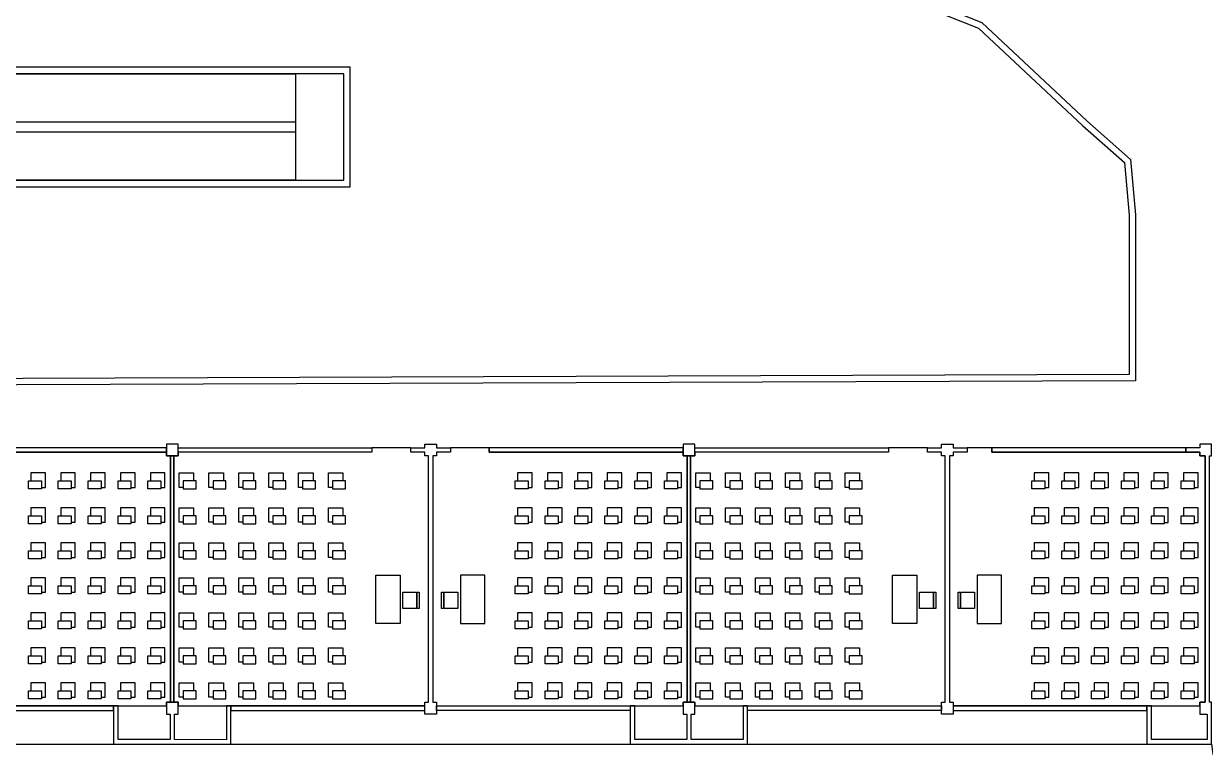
# Model space of a CAD drawing. Extents: x 1109 to 35175, y 5150 to 25743.
# Drawn here: x 25040 to 28700, y 15679 to 17922 of the extents above; entities that cross this region are included whole.
import ezdxf

# ---------------------------------------------------------------- set-up
doc = ezdxf.new("R2010")
doc.units = 0
doc.header["$MEASUREMENT"] = 0
for name, color, linetype in [('Chair', 142, 'CONTINUOUS'), ('Classrooms', 1, 'CONTINUOUS'), ('Furniture', 2, 'CONTINUOUS'), ('Stairs', 2, 'CONTINUOUS'), ('Storage', 40, 'CONTINUOUS'), ('Walls', 6, 'CONTINUOUS')]:
    doc.layers.add(name, color=color, linetype=linetype)

msp = doc.modelspace()

# ---------------------------------------------------------------- linework, layer by layer
at = {"layer": 'Chair'}
for points in [[(25095.2, 16485.3), (25107.7, 16485.3), (25107.7, 16530.3), (25062.7, 16530.3), (25062.7, 16505.3)], [(25187.7, 16485.3), (25200.2, 16485.3), (25200.2, 16530.3), (25155.2, 16530.3), (25155.2, 16505.3)], [(25280.2, 16485.3), (25292.7, 16485.3), (25292.7, 16530.3), (25247.7, 16530.3), (25247.7, 16505.3)], [(25372.7, 16485.3), (25385.2, 16485.3), (25385.2, 16530.3), (25340.2, 16530.3), (25340.2, 16505.3)], [(25465.2, 16485.3), (25477.7, 16485.3), (25477.7, 16530.3), (25432.7, 16530.3), (25432.7, 16505.3)], [(25534.3, 16485.3), (25521.8, 16485.3), (25521.8, 16530.3), (25566.8, 16530.3), (25566.8, 16505.3)], [(25626.8, 16485.3), (25614.3, 16485.3), (25614.3, 16530.3), (25659.3, 16530.3), (25659.3, 16505.3)], [(25719.3, 16485.3), (25706.8, 16485.3), (25706.8, 16530.3), (25751.8, 16530.3), (25751.8, 16505.3)], [(25811.8, 16485.3), (25799.3, 16485.3), (25799.3, 16530.3), (25844.3, 16530.3), (25844.3, 16505.3)], [(25904.3, 16485.3), (25891.8, 16485.3), (25891.8, 16530.3), (25936.8, 16530.3), (25936.8, 16505.3)], [(25996.8, 16485.3), (25984.3, 16485.3), (25984.3, 16530.3), (26029.3, 16530.3), (26029.3, 16505.3)], [(26602.7, 16485.3), (26615.2, 16485.3), (26615.2, 16530.3), (26570.2, 16530.3), (26570.2, 16505.3)], [(26695.2, 16485.3), (26707.7, 16485.3), (26707.7, 16530.3), (26662.7, 16530.3), (26662.7, 16505.3)], [(26787.7, 16485.3), (26800.2, 16485.3), (26800.2, 16530.3), (26755.2, 16530.3), (26755.2, 16505.3)], [(26880.2, 16485.3), (26892.7, 16485.3), (26892.7, 16530.3), (26847.7, 16530.3), (26847.7, 16505.3)], [(26972.7, 16485.3), (26985.2, 16485.3), (26985.2, 16530.3), (26940.2, 16530.3), (26940.2, 16505.3)], [(27065.2, 16485.3), (27077.7, 16485.3), (27077.7, 16530.3), (27032.7, 16530.3), (27032.7, 16505.3)], [(27134.3, 16485.3), (27121.8, 16485.3), (27121.8, 16530.3), (27166.8, 16530.3), (27166.8, 16505.3)], [(27226.8, 16485.3), (27214.3, 16485.3), (27214.3, 16530.3), (27259.3, 16530.3), (27259.3, 16505.3)], [(27319.3, 16485.3), (27306.8, 16485.3), (27306.8, 16530.3), (27351.8, 16530.3), (27351.8, 16505.3)], [(27411.8, 16485.3), (27399.3, 16485.3), (27399.3, 16530.3), (27444.3, 16530.3), (27444.3, 16505.3)], [(27504.3, 16485.3), (27491.8, 16485.3), (27491.8, 16530.3), (27536.8, 16530.3), (27536.8, 16505.3)], [(27596.8, 16485.3), (27584.3, 16485.3), (27584.3, 16530.3), (27629.3, 16530.3), (27629.3, 16505.3)], [(28202.7, 16485.2), (28215.2, 16485.2), (28215.2, 16530.2), (28170.2, 16530.2), (28170.2, 16505.2)], [(28295.2, 16485.2), (28307.7, 16485.2), (28307.7, 16530.2), (28262.7, 16530.2), (28262.7, 16505.2)], [(28387.7, 16485.2), (28400.2, 16485.2), (28400.2, 16530.2), (28355.2, 16530.2), (28355.2, 16505.2)], [(28480.2, 16485.2), (28492.7, 16485.2), (28492.7, 16530.2), (28447.7, 16530.2), (28447.7, 16505.2)], [(28572.7, 16485.2), (28585.2, 16485.2), (28585.2, 16530.2), (28540.2, 16530.2), (28540.2, 16505.2)], [(28665.2, 16485.2), (28677.7, 16485.2), (28677.7, 16530.2), (28632.7, 16530.2), (28632.7, 16505.2)], [(25095.2, 16376.9), (25107.7, 16376.9), (25107.7, 16421.9), (25062.7, 16421.9), (25062.7, 16396.9)], [(25187.7, 16376.9), (25200.2, 16376.9), (25200.2, 16421.9), (25155.2, 16421.9), (25155.2, 16396.9)], [(25280.2, 16376.9), (25292.7, 16376.9), (25292.7, 16421.9), (25247.7, 16421.9), (25247.7, 16396.9)], [(25372.7, 16376.9), (25385.2, 16376.9), (25385.2, 16421.9), (25340.2, 16421.9), (25340.2, 16396.9)], [(25465.2, 16376.9), (25477.7, 16376.9), (25477.7, 16421.9), (25432.7, 16421.9), (25432.7, 16396.9)], [(25534.3, 16376.9), (25521.8, 16376.9), (25521.8, 16421.9), (25566.8, 16421.9), (25566.8, 16396.9)], [(25626.8, 16376.9), (25614.3, 16376.9), (25614.3, 16421.9), (25659.3, 16421.9), (25659.3, 16396.9)], [(25719.3, 16376.9), (25706.8, 16376.9), (25706.8, 16421.9), (25751.8, 16421.9), (25751.8, 16396.9)], [(25811.8, 16376.9), (25799.3, 16376.9), (25799.3, 16421.9), (25844.3, 16421.9), (25844.3, 16396.9)], [(25904.3, 16376.9), (25891.8, 16376.9), (25891.8, 16421.9), (25936.8, 16421.9), (25936.8, 16396.9)], [(25996.8, 16376.9), (25984.3, 16376.9), (25984.3, 16421.9), (26029.3, 16421.9), (26029.3, 16396.9)], [(26602.7, 16376.9), (26615.2, 16376.9), (26615.2, 16421.9), (26570.2, 16421.9), (26570.2, 16396.9)], [(26695.2, 16376.9), (26707.7, 16376.9), (26707.7, 16421.9), (26662.7, 16421.9), (26662.7, 16396.9)], [(26787.7, 16376.9), (26800.2, 16376.9), (26800.2, 16421.9), (26755.2, 16421.9), (26755.2, 16396.9)], [(26880.2, 16376.9), (26892.7, 16376.9), (26892.7, 16421.9), (26847.7, 16421.9), (26847.7, 16396.9)], [(26972.7, 16376.9), (26985.2, 16376.9), (26985.2, 16421.9), (26940.2, 16421.9), (26940.2, 16396.9)], [(27065.2, 16376.9), (27077.7, 16376.9), (27077.7, 16421.9), (27032.7, 16421.9), (27032.7, 16396.9)], [(27134.3, 16376.9), (27121.8, 16376.9), (27121.8, 16421.9), (27166.8, 16421.9), (27166.8, 16396.9)], [(27226.8, 16376.9), (27214.3, 16376.9), (27214.3, 16421.9), (27259.3, 16421.9), (27259.3, 16396.9)], [(27319.3, 16376.9), (27306.8, 16376.9), (27306.8, 16421.9), (27351.8, 16421.9), (27351.8, 16396.9)], [(27411.8, 16376.9), (27399.3, 16376.9), (27399.3, 16421.9), (27444.3, 16421.9), (27444.3, 16396.9)], [(27504.3, 16376.9), (27491.8, 16376.9), (27491.8, 16421.9), (27536.8, 16421.9), (27536.8, 16396.9)], [(27596.8, 16376.9), (27584.3, 16376.9), (27584.3, 16421.9), (27629.3, 16421.9), (27629.3, 16396.9)], [(28202.7, 16376.8), (28215.2, 16376.8), (28215.2, 16421.8), (28170.2, 16421.8), (28170.2, 16396.8)], [(28295.2, 16376.8), (28307.7, 16376.8), (28307.7, 16421.8), (28262.7, 16421.8), (28262.7, 16396.8)], [(28387.7, 16376.8), (28400.2, 16376.8), (28400.2, 16421.8), (28355.2, 16421.8), (28355.2, 16396.8)], [(28480.2, 16376.8), (28492.7, 16376.8), (28492.7, 16421.8), (28447.7, 16421.8), (28447.7, 16396.8)], [(28572.7, 16376.8), (28585.2, 16376.8), (28585.2, 16421.8), (28540.2, 16421.8), (28540.2, 16396.8)], [(28665.2, 16376.8), (28677.7, 16376.8), (28677.7, 16421.8), (28632.7, 16421.8), (28632.7, 16396.8)], [(25095.2, 16268.4), (25107.7, 16268.4), (25107.7, 16313.4), (25062.7, 16313.4), (25062.7, 16288.4)], [(25187.7, 16268.4), (25200.2, 16268.4), (25200.2, 16313.4), (25155.2, 16313.4), (25155.2, 16288.4)], [(25280.2, 16268.4), (25292.7, 16268.4), (25292.7, 16313.4), (25247.7, 16313.4), (25247.7, 16288.4)], [(25372.7, 16268.4), (25385.2, 16268.4), (25385.2, 16313.4), (25340.2, 16313.4), (25340.2, 16288.4)], [(25465.2, 16268.4), (25477.7, 16268.4), (25477.7, 16313.4), (25432.7, 16313.4), (25432.7, 16288.4)], [(25534.3, 16268.4), (25521.8, 16268.4), (25521.8, 16313.4), (25566.8, 16313.4), (25566.8, 16288.4)], [(25626.8, 16268.4), (25614.3, 16268.4), (25614.3, 16313.4), (25659.3, 16313.4), (25659.3, 16288.4)], [(25719.3, 16268.4), (25706.8, 16268.4), (25706.8, 16313.4), (25751.8, 16313.4), (25751.8, 16288.4)], [(25811.8, 16268.4), (25799.3, 16268.4), (25799.3, 16313.4), (25844.3, 16313.4), (25844.3, 16288.4)], [(25904.3, 16268.4), (25891.8, 16268.4), (25891.8, 16313.4), (25936.8, 16313.4), (25936.8, 16288.4)], [(25996.8, 16268.4), (25984.3, 16268.4), (25984.3, 16313.4), (26029.3, 16313.4), (26029.3, 16288.4)], [(26602.7, 16268.4), (26615.2, 16268.4), (26615.2, 16313.4), (26570.2, 16313.4), (26570.2, 16288.4)], [(26695.2, 16268.4), (26707.7, 16268.4), (26707.7, 16313.4), (26662.7, 16313.4), (26662.7, 16288.4)], [(26787.7, 16268.4), (26800.2, 16268.4), (26800.2, 16313.4), (26755.2, 16313.4), (26755.2, 16288.4)], [(26880.2, 16268.4), (26892.7, 16268.4), (26892.7, 16313.4), (26847.7, 16313.4), (26847.7, 16288.4)], [(26972.7, 16268.4), (26985.2, 16268.4), (26985.2, 16313.4), (26940.2, 16313.4), (26940.2, 16288.4)], [(27065.2, 16268.4), (27077.7, 16268.4), (27077.7, 16313.4), (27032.7, 16313.4), (27032.7, 16288.4)], [(27134.3, 16268.4), (27121.8, 16268.4), (27121.8, 16313.4), (27166.8, 16313.4), (27166.8, 16288.4)], [(27226.8, 16268.4), (27214.3, 16268.4), (27214.3, 16313.4), (27259.3, 16313.4), (27259.3, 16288.4)], [(27319.3, 16268.4), (27306.8, 16268.4), (27306.8, 16313.4), (27351.8, 16313.4), (27351.8, 16288.4)], [(27411.8, 16268.4), (27399.3, 16268.4), (27399.3, 16313.4), (27444.3, 16313.4), (27444.3, 16288.4)], [(27504.3, 16268.4), (27491.8, 16268.4), (27491.8, 16313.4), (27536.8, 16313.4), (27536.8, 16288.4)], [(27596.8, 16268.4), (27584.3, 16268.4), (27584.3, 16313.4), (27629.3, 16313.4), (27629.3, 16288.4)], [(28202.7, 16268.4), (28215.2, 16268.4), (28215.2, 16313.4), (28170.2, 16313.4), (28170.2, 16288.4)], [(28295.2, 16268.4), (28307.7, 16268.4), (28307.7, 16313.4), (28262.7, 16313.4), (28262.7, 16288.4)], [(28387.7, 16268.4), (28400.2, 16268.4), (28400.2, 16313.4), (28355.2, 16313.4), (28355.2, 16288.4)], [(28480.2, 16268.4), (28492.7, 16268.4), (28492.7, 16313.4), (28447.7, 16313.4), (28447.7, 16288.4)], [(28572.7, 16268.4), (28585.2, 16268.4), (28585.2, 16313.4), (28540.2, 16313.4), (28540.2, 16288.4)], [(28665.2, 16268.4), (28677.7, 16268.4), (28677.7, 16313.4), (28632.7, 16313.4), (28632.7, 16288.4)], [(25095.2, 16160), (25107.7, 16160), (25107.7, 16205), (25062.7, 16205), (25062.7, 16180)], [(25187.7, 16160), (25200.2, 16160), (25200.2, 16205), (25155.2, 16205), (25155.2, 16180)], [(25280.2, 16160), (25292.7, 16160), (25292.7, 16205), (25247.7, 16205), (25247.7, 16180)], [(25372.7, 16160), (25385.2, 16160), (25385.2, 16205), (25340.2, 16205), (25340.2, 16180)], [(25465.2, 16160), (25477.7, 16160), (25477.7, 16205), (25432.7, 16205), (25432.7, 16180)], [(25534.3, 16160), (25521.8, 16160), (25521.8, 16205), (25566.8, 16205), (25566.8, 16180)], [(25626.8, 16160), (25614.3, 16160), (25614.3, 16205), (25659.3, 16205), (25659.3, 16180)], [(25719.3, 16160), (25706.8, 16160), (25706.8, 16205), (25751.8, 16205), (25751.8, 16180)], [(25811.8, 16160), (25799.3, 16160), (25799.3, 16205), (25844.3, 16205), (25844.3, 16180)], [(25904.3, 16160), (25891.8, 16160), (25891.8, 16205), (25936.8, 16205), (25936.8, 16180)], [(25996.8, 16160), (25984.3, 16160), (25984.3, 16205), (26029.3, 16205), (26029.3, 16180)], [(26602.7, 16160), (26615.2, 16160), (26615.2, 16205), (26570.2, 16205), (26570.2, 16180)], [(26695.2, 16160), (26707.7, 16160), (26707.7, 16205), (26662.7, 16205), (26662.7, 16180)], [(26787.7, 16160), (26800.2, 16160), (26800.2, 16205), (26755.2, 16205), (26755.2, 16180)], [(26880.2, 16160), (26892.7, 16160), (26892.7, 16205), (26847.7, 16205), (26847.7, 16180)], [(26972.7, 16160), (26985.2, 16160), (26985.2, 16205), (26940.2, 16205), (26940.2, 16180)], [(27065.2, 16160), (27077.7, 16160), (27077.7, 16205), (27032.7, 16205), (27032.7, 16180)], [(27134.3, 16160), (27121.8, 16160), (27121.8, 16205), (27166.8, 16205), (27166.8, 16180)], [(27226.8, 16160), (27214.3, 16160), (27214.3, 16205), (27259.3, 16205), (27259.3, 16180)], [(27319.3, 16160), (27306.8, 16160), (27306.8, 16205), (27351.8, 16205), (27351.8, 16180)], [(27411.8, 16160), (27399.3, 16160), (27399.3, 16205), (27444.3, 16205), (27444.3, 16180)], [(27504.3, 16160), (27491.8, 16160), (27491.8, 16205), (27536.8, 16205), (27536.8, 16180)], [(27596.8, 16160), (27584.3, 16160), (27584.3, 16205), (27629.3, 16205), (27629.3, 16180)], [(28202.7, 16159.9), (28215.2, 16159.9), (28215.2, 16204.9), (28170.2, 16204.9), (28170.2, 16179.9)], [(28295.2, 16159.9), (28307.7, 16159.9), (28307.7, 16204.9), (28262.7, 16204.9), (28262.7, 16179.9)], [(28387.7, 16159.9), (28400.2, 16159.9), (28400.2, 16204.9), (28355.2, 16204.9), (28355.2, 16179.9)], [(28480.2, 16159.9), (28492.7, 16159.9), (28492.7, 16204.9), (28447.7, 16204.9), (28447.7, 16179.9)], [(28572.7, 16159.9), (28585.2, 16159.9), (28585.2, 16204.9), (28540.2, 16204.9), (28540.2, 16179.9)], [(28665.2, 16159.9), (28677.7, 16159.9), (28677.7, 16204.9), (28632.7, 16204.9), (28632.7, 16179.9)], [(25095.2, 16051.6), (25107.7, 16051.6), (25107.7, 16096.6), (25062.7, 16096.6), (25062.7, 16071.6)], [(25187.7, 16051.6), (25200.2, 16051.6), (25200.2, 16096.6), (25155.2, 16096.6), (25155.2, 16071.6)], [(25280.2, 16051.6), (25292.7, 16051.6), (25292.7, 16096.6), (25247.7, 16096.6), (25247.7, 16071.6)], [(25372.7, 16051.6), (25385.2, 16051.6), (25385.2, 16096.6), (25340.2, 16096.6), (25340.2, 16071.6)], [(25465.2, 16051.6), (25477.7, 16051.6), (25477.7, 16096.6), (25432.7, 16096.6), (25432.7, 16071.6)], [(25534.3, 16051.6), (25521.8, 16051.6), (25521.8, 16096.6), (25566.8, 16096.6), (25566.8, 16071.6)], [(25626.8, 16051.6), (25614.3, 16051.6), (25614.3, 16096.6), (25659.3, 16096.6), (25659.3, 16071.6)], [(25719.3, 16051.6), (25706.8, 16051.6), (25706.8, 16096.6), (25751.8, 16096.6), (25751.8, 16071.6)], [(25811.8, 16051.6), (25799.3, 16051.6), (25799.3, 16096.6), (25844.3, 16096.6), (25844.3, 16071.6)], [(25904.3, 16051.6), (25891.8, 16051.6), (25891.8, 16096.6), (25936.8, 16096.6), (25936.8, 16071.6)], [(25996.8, 16051.6), (25984.3, 16051.6), (25984.3, 16096.6), (26029.3, 16096.6), (26029.3, 16071.6)], [(26602.7, 16051.6), (26615.2, 16051.6), (26615.2, 16096.6), (26570.2, 16096.6), (26570.2, 16071.6)], [(26695.2, 16051.6), (26707.7, 16051.6), (26707.7, 16096.6), (26662.7, 16096.6), (26662.7, 16071.6)], [(26787.7, 16051.6), (26800.2, 16051.6), (26800.2, 16096.6), (26755.2, 16096.6), (26755.2, 16071.6)], [(26880.2, 16051.6), (26892.7, 16051.6), (26892.7, 16096.6), (26847.7, 16096.6), (26847.7, 16071.6)], [(26972.7, 16051.6), (26985.2, 16051.6), (26985.2, 16096.6), (26940.2, 16096.6), (26940.2, 16071.6)], [(27065.2, 16051.6), (27077.7, 16051.6), (27077.7, 16096.6), (27032.7, 16096.6), (27032.7, 16071.6)], [(27134.3, 16051.6), (27121.8, 16051.6), (27121.8, 16096.6), (27166.8, 16096.6), (27166.8, 16071.6)], [(27226.8, 16051.6), (27214.3, 16051.6), (27214.3, 16096.6), (27259.3, 16096.6), (27259.3, 16071.6)], [(27319.3, 16051.6), (27306.8, 16051.6), (27306.8, 16096.6), (27351.8, 16096.6), (27351.8, 16071.6)], [(27411.8, 16051.6), (27399.3, 16051.6), (27399.3, 16096.6), (27444.3, 16096.6), (27444.3, 16071.6)], [(27504.3, 16051.6), (27491.8, 16051.6), (27491.8, 16096.6), (27536.8, 16096.6), (27536.8, 16071.6)], [(27596.8, 16051.6), (27584.3, 16051.6), (27584.3, 16096.6), (27629.3, 16096.6), (27629.3, 16071.6)], [(28202.7, 16051.5), (28215.2, 16051.5), (28215.2, 16096.5), (28170.2, 16096.5), (28170.2, 16071.5)], [(28295.2, 16051.5), (28307.7, 16051.5), (28307.7, 16096.5), (28262.7, 16096.5), (28262.7, 16071.5)], [(28387.7, 16051.5), (28400.2, 16051.5), (28400.2, 16096.5), (28355.2, 16096.5), (28355.2, 16071.5)], [(28480.2, 16051.5), (28492.7, 16051.5), (28492.7, 16096.5), (28447.7, 16096.5), (28447.7, 16071.5)], [(28572.7, 16051.5), (28585.2, 16051.5), (28585.2, 16096.5), (28540.2, 16096.5), (28540.2, 16071.5)], [(28665.2, 16051.5), (28677.7, 16051.5), (28677.7, 16096.5), (28632.7, 16096.5), (28632.7, 16071.5)], [(25095.2, 15943.1), (25107.7, 15943.1), (25107.7, 15988.1), (25062.7, 15988.1), (25062.7, 15963.1)], [(25187.7, 15943.1), (25200.2, 15943.1), (25200.2, 15988.1), (25155.2, 15988.1), (25155.2, 15963.1)], [(25280.2, 15943.1), (25292.7, 15943.1), (25292.7, 15988.1), (25247.7, 15988.1), (25247.7, 15963.1)], [(25372.7, 15943.1), (25385.2, 15943.1), (25385.2, 15988.1), (25340.2, 15988.1), (25340.2, 15963.1)], [(25465.2, 15943.1), (25477.7, 15943.1), (25477.7, 15988.1), (25432.7, 15988.1), (25432.7, 15963.1)], [(25534.3, 15943.1), (25521.8, 15943.1), (25521.8, 15988.1), (25566.8, 15988.1), (25566.8, 15963.1)], [(25626.8, 15943.1), (25614.3, 15943.1), (25614.3, 15988.1), (25659.3, 15988.1), (25659.3, 15963.1)], [(25719.3, 15943.1), (25706.8, 15943.1), (25706.8, 15988.1), (25751.8, 15988.1), (25751.8, 15963.1)], [(25811.8, 15943.1), (25799.3, 15943.1), (25799.3, 15988.1), (25844.3, 15988.1), (25844.3, 15963.1)], [(25904.3, 15943.1), (25891.8, 15943.1), (25891.8, 15988.1), (25936.8, 15988.1), (25936.8, 15963.1)], [(25996.8, 15943.1), (25984.3, 15943.1), (25984.3, 15988.1), (26029.3, 15988.1), (26029.3, 15963.1)], [(26602.7, 15943.1), (26615.2, 15943.1), (26615.2, 15988.1), (26570.2, 15988.1), (26570.2, 15963.1)], [(26695.2, 15943.1), (26707.7, 15943.1), (26707.7, 15988.1), (26662.7, 15988.1), (26662.7, 15963.1)], [(26787.7, 15943.1), (26800.2, 15943.1), (26800.2, 15988.1), (26755.2, 15988.1), (26755.2, 15963.1)], [(26880.2, 15943.1), (26892.7, 15943.1), (26892.7, 15988.1), (26847.7, 15988.1), (26847.7, 15963.1)], [(26972.7, 15943.1), (26985.2, 15943.1), (26985.2, 15988.1), (26940.2, 15988.1), (26940.2, 15963.1)], [(27065.2, 15943.1), (27077.7, 15943.1), (27077.7, 15988.1), (27032.7, 15988.1), (27032.7, 15963.1)], [(27134.3, 15943.1), (27121.8, 15943.1), (27121.8, 15988.1), (27166.8, 15988.1), (27166.8, 15963.1)], [(27226.8, 15943.1), (27214.3, 15943.1), (27214.3, 15988.1), (27259.3, 15988.1), (27259.3, 15963.1)], [(27319.3, 15943.1), (27306.8, 15943.1), (27306.8, 15988.1), (27351.8, 15988.1), (27351.8, 15963.1)], [(27411.8, 15943.1), (27399.3, 15943.1), (27399.3, 15988.1), (27444.3, 15988.1), (27444.3, 15963.1)], [(27504.3, 15943.1), (27491.8, 15943.1), (27491.8, 15988.1), (27536.8, 15988.1), (27536.8, 15963.1)], [(27596.8, 15943.1), (27584.3, 15943.1), (27584.3, 15988.1), (27629.3, 15988.1), (27629.3, 15963.1)], [(28202.7, 15943.1), (28215.2, 15943.1), (28215.2, 15988.1), (28170.2, 15988.1), (28170.2, 15963.1)], [(28295.2, 15943.1), (28307.7, 15943.1), (28307.7, 15988.1), (28262.7, 15988.1), (28262.7, 15963.1)], [(28387.7, 15943.1), (28400.2, 15943.1), (28400.2, 15988.1), (28355.2, 15988.1), (28355.2, 15963.1)], [(28480.2, 15943.1), (28492.7, 15943.1), (28492.7, 15988.1), (28447.7, 15988.1), (28447.7, 15963.1)], [(28572.7, 15943.1), (28585.2, 15943.1), (28585.2, 15988.1), (28540.2, 15988.1), (28540.2, 15963.1)], [(28665.2, 15943.1), (28677.7, 15943.1), (28677.7, 15988.1), (28632.7, 15988.1), (28632.7, 15963.1)], [(25095.2, 15834.7), (25107.7, 15834.7), (25107.7, 15879.7), (25062.7, 15879.7), (25062.7, 15854.7)], [(25187.7, 15834.7), (25200.2, 15834.7), (25200.2, 15879.7), (25155.2, 15879.7), (25155.2, 15854.7)], [(25280.2, 15834.7), (25292.7, 15834.7), (25292.7, 15879.7), (25247.7, 15879.7), (25247.7, 15854.7)], [(25372.7, 15834.7), (25385.2, 15834.7), (25385.2, 15879.7), (25340.2, 15879.7), (25340.2, 15854.7)], [(25465.2, 15834.7), (25477.7, 15834.7), (25477.7, 15879.7), (25432.7, 15879.7), (25432.7, 15854.7)], [(25534.3, 15834.7), (25521.8, 15834.7), (25521.8, 15879.7), (25566.8, 15879.7), (25566.8, 15854.7)], [(25626.8, 15834.7), (25614.3, 15834.7), (25614.3, 15879.7), (25659.3, 15879.7), (25659.3, 15854.7)], [(25719.3, 15834.7), (25706.8, 15834.7), (25706.8, 15879.7), (25751.8, 15879.7), (25751.8, 15854.7)], [(25811.8, 15834.7), (25799.3, 15834.7), (25799.3, 15879.7), (25844.3, 15879.7), (25844.3, 15854.7)], [(25904.3, 15834.7), (25891.8, 15834.7), (25891.8, 15879.7), (25936.8, 15879.7), (25936.8, 15854.7)], [(25996.8, 15834.7), (25984.3, 15834.7), (25984.3, 15879.7), (26029.3, 15879.7), (26029.3, 15854.7)], [(26602.7, 15834.7), (26615.2, 15834.7), (26615.2, 15879.7), (26570.2, 15879.7), (26570.2, 15854.7)], [(26695.2, 15834.7), (26707.7, 15834.7), (26707.7, 15879.7), (26662.7, 15879.7), (26662.7, 15854.7)], [(26787.7, 15834.7), (26800.2, 15834.7), (26800.2, 15879.7), (26755.2, 15879.7), (26755.2, 15854.7)], [(26880.2, 15834.7), (26892.7, 15834.7), (26892.7, 15879.7), (26847.7, 15879.7), (26847.7, 15854.7)], [(26972.7, 15834.7), (26985.2, 15834.7), (26985.2, 15879.7), (26940.2, 15879.7), (26940.2, 15854.7)], [(27065.2, 15834.7), (27077.7, 15834.7), (27077.7, 15879.7), (27032.7, 15879.7), (27032.7, 15854.7)], [(27134.3, 15834.7), (27121.8, 15834.7), (27121.8, 15879.7), (27166.8, 15879.7), (27166.8, 15854.7)], [(27226.8, 15834.7), (27214.3, 15834.7), (27214.3, 15879.7), (27259.3, 15879.7), (27259.3, 15854.7)], [(27319.3, 15834.7), (27306.8, 15834.7), (27306.8, 15879.7), (27351.8, 15879.7), (27351.8, 15854.7)], [(27411.8, 15834.7), (27399.3, 15834.7), (27399.3, 15879.7), (27444.3, 15879.7), (27444.3, 15854.7)], [(27504.3, 15834.7), (27491.8, 15834.7), (27491.8, 15879.7), (27536.8, 15879.7), (27536.8, 15854.7)], [(27596.8, 15834.7), (27584.3, 15834.7), (27584.3, 15879.7), (27629.3, 15879.7), (27629.3, 15854.7)], [(28202.7, 15834.6), (28215.2, 15834.6), (28215.2, 15879.6), (28170.2, 15879.6), (28170.2, 15854.6)], [(28295.2, 15834.6), (28307.7, 15834.6), (28307.7, 15879.6), (28262.7, 15879.6), (28262.7, 15854.6)], [(28387.7, 15834.6), (28400.2, 15834.6), (28400.2, 15879.6), (28355.2, 15879.6), (28355.2, 15854.6)], [(28480.2, 15834.6), (28492.7, 15834.6), (28492.7, 15879.6), (28447.7, 15879.6), (28447.7, 15854.6)], [(28572.7, 15834.6), (28585.2, 15834.6), (28585.2, 15879.6), (28540.2, 15879.6), (28540.2, 15854.6)], [(28665.2, 15834.6), (28677.7, 15834.6), (28677.7, 15879.6), (28632.7, 15879.6), (28632.7, 15854.6)]]:
    msp.add_lwpolyline(points, dxfattribs=at)
at = {"layer": 'Chair', "elevation": 0}
for points in [[(26214.3, 16160.4), (26256.5, 16160.4), (26256.5, 16110.1), (26214.3, 16110.1)], [(26259.4, 16160.4), (26264.8, 16160.4), (26264.8, 16110.1), (26259.4, 16110.1)], [(26334.8, 16160.4), (26340.1, 16160.4), (26340.1, 16110.1), (26334.8, 16110.1)], [(26343.1, 16160.4), (26385.3, 16160.4), (26385.3, 16110.1), (26343.1, 16110.1)], [(27814.3, 16160.4), (27856.5, 16160.4), (27856.5, 16110), (27814.3, 16110)], [(27859.4, 16160.4), (27864.8, 16160.4), (27864.8, 16110), (27859.4, 16110)], [(27934.8, 16160.4), (27940.1, 16160.4), (27940.1, 16110.1), (27934.8, 16110.1)], [(27943.1, 16160.4), (27985.3, 16160.4), (27985.3, 16110.1), (27943.1, 16110.1)]]:
    msp.add_lwpolyline(points, close=True, dxfattribs=at)
at = {"layer": 'Classrooms'}
for points in [[(24719, 16594.1), (24719, 16582.8), (24707.7, 16582.8), (24707.7, 15819.4), (24719, 15819.4), (24719, 15808.1), (25482.4, 15808.1), (25482.4, 15819.4), (25495.5, 15819.4), (25495.5, 16582.8), (25482.4, 16582.8), (25482.4, 16594.1), (24882.4, 16594.1), (24882.4, 16608.1), (24762.4, 16608.1), (24762.4, 16594.1), (24719, 16594.1)], [(25519, 16594.1), (25519, 16582.8), (25505.8, 16582.8), (25505.8, 15819.4), (25519, 15819.4), (25519, 15808.1), (26282.4, 15808.1), (26282.4, 15819.4), (26293.7, 15819.4), (26293.7, 16582.8), (26282.4, 16582.8), (26282.4, 16594.1), (26239, 16594.1), (26239, 16608.1), (26119, 16608.1), (26119, 16594.1), (25519, 16594.1)], [(26319, 16594.1), (26319, 16582.8), (26307.7, 16582.8), (26307.7, 15819.4), (26319, 15819.4), (26319, 15808.1), (27082.4, 15808.1), (27082.4, 15819.4), (27095.6, 15819.4), (27095.6, 16582.8), (27082.4, 16582.8), (27082.4, 16594.1), (26482.4, 16594.1), (26482.4, 16608.1), (26362.4, 16608.1), (26362.4, 16594.1), (26319, 16594.1)], [(27119, 16594.1), (27119, 16582.8), (27105.8, 16582.8), (27105.8, 15819.4), (27119, 15819.4), (27119, 15808.1), (27882.4, 15808.1), (27882.4, 15819.4), (27893.7, 15819.4), (27893.7, 16582.8), (27882.4, 16582.8), (27882.4, 16594.1), (27839, 16594.1), (27839, 16608.1), (27719, 16608.1), (27719, 16594.1), (27119, 16594.1)], [(27919, 16594.1), (27919, 16582.8), (27907.7, 16582.8), (27907.7, 15819.4), (27919, 15819.4), (27919, 15808.1), (28682.4, 15808.1), (28682.4, 15819.4), (28698.8, 15819.4), (28698.8, 16582.8), (28682.4, 16582.8), (28682.4, 16594.1), (28039, 16594.1), (28039, 16608.1), (27962.4, 16608.1), (27962.4, 16594.1), (27919, 16594.1)]]:
    msp.add_lwpolyline(points, dxfattribs=at)
at = {"layer": 'Furniture'}
for points in [[(25095.2, 16480.3), (25055.2, 16480.3), (25055.2, 16505.3), (25095.2, 16505.3)], [(25187.7, 16480.3), (25147.7, 16480.3), (25147.7, 16505.3), (25187.7, 16505.3)], [(25280.2, 16480.3), (25240.2, 16480.3), (25240.2, 16505.3), (25280.2, 16505.3)], [(25372.7, 16480.3), (25332.7, 16480.3), (25332.7, 16505.3), (25372.7, 16505.3)], [(25465.2, 16480.3), (25425.2, 16480.3), (25425.2, 16505.3), (25465.2, 16505.3)], [(25534.3, 16480.3), (25574.3, 16480.3), (25574.3, 16505.3), (25534.3, 16505.3)], [(25626.8, 16480.3), (25666.8, 16480.3), (25666.8, 16505.3), (25626.8, 16505.3)], [(25719.3, 16480.3), (25759.3, 16480.3), (25759.3, 16505.3), (25719.3, 16505.3)], [(25811.8, 16480.3), (25851.8, 16480.3), (25851.8, 16505.3), (25811.8, 16505.3)], [(25904.3, 16480.3), (25944.3, 16480.3), (25944.3, 16505.3), (25904.3, 16505.3)], [(25996.8, 16480.3), (26036.8, 16480.3), (26036.8, 16505.3), (25996.8, 16505.3)], [(26602.7, 16480.3), (26562.7, 16480.3), (26562.7, 16505.3), (26602.7, 16505.3)], [(26695.2, 16480.3), (26655.2, 16480.3), (26655.2, 16505.3), (26695.2, 16505.3)], [(26787.7, 16480.3), (26747.7, 16480.3), (26747.7, 16505.3), (26787.7, 16505.3)], [(26880.2, 16480.3), (26840.2, 16480.3), (26840.2, 16505.3), (26880.2, 16505.3)], [(26972.7, 16480.3), (26932.7, 16480.3), (26932.7, 16505.3), (26972.7, 16505.3)], [(27065.2, 16480.3), (27025.2, 16480.3), (27025.2, 16505.3), (27065.2, 16505.3)], [(27134.3, 16480.3), (27174.3, 16480.3), (27174.3, 16505.3), (27134.3, 16505.3)], [(27226.8, 16480.3), (27266.8, 16480.3), (27266.8, 16505.3), (27226.8, 16505.3)], [(27319.3, 16480.3), (27359.3, 16480.3), (27359.3, 16505.3), (27319.3, 16505.3)], [(27411.8, 16480.3), (27451.8, 16480.3), (27451.8, 16505.3), (27411.8, 16505.3)], [(27504.3, 16480.3), (27544.3, 16480.3), (27544.3, 16505.3), (27504.3, 16505.3)], [(27596.8, 16480.3), (27636.8, 16480.3), (27636.8, 16505.3), (27596.8, 16505.3)], [(28202.7, 16480.2), (28162.7, 16480.2), (28162.7, 16505.2), (28202.7, 16505.2)], [(28295.2, 16480.2), (28255.2, 16480.2), (28255.2, 16505.2), (28295.2, 16505.2)], [(28387.7, 16480.2), (28347.7, 16480.2), (28347.7, 16505.2), (28387.7, 16505.2)], [(28480.2, 16480.2), (28440.2, 16480.2), (28440.2, 16505.2), (28480.2, 16505.2)], [(28572.7, 16480.2), (28532.7, 16480.2), (28532.7, 16505.2), (28572.7, 16505.2)], [(28665.2, 16480.2), (28625.2, 16480.2), (28625.2, 16505.2), (28665.2, 16505.2)], [(25095.2, 16371.9), (25055.2, 16371.9), (25055.2, 16396.9), (25095.2, 16396.9)], [(25187.7, 16371.9), (25147.7, 16371.9), (25147.7, 16396.9), (25187.7, 16396.9)], [(25280.2, 16371.9), (25240.2, 16371.9), (25240.2, 16396.9), (25280.2, 16396.9)], [(25372.7, 16371.9), (25332.7, 16371.9), (25332.7, 16396.9), (25372.7, 16396.9)], [(25465.2, 16371.9), (25425.2, 16371.9), (25425.2, 16396.9), (25465.2, 16396.9)], [(25534.3, 16371.9), (25574.3, 16371.9), (25574.3, 16396.9), (25534.3, 16396.9)], [(25626.8, 16371.9), (25666.8, 16371.9), (25666.8, 16396.9), (25626.8, 16396.9)], [(25719.3, 16371.9), (25759.3, 16371.9), (25759.3, 16396.9), (25719.3, 16396.9)], [(25811.8, 16371.9), (25851.8, 16371.9), (25851.8, 16396.9), (25811.8, 16396.9)], [(25904.3, 16371.9), (25944.3, 16371.9), (25944.3, 16396.9), (25904.3, 16396.9)], [(25996.8, 16371.9), (26036.8, 16371.9), (26036.8, 16396.9), (25996.8, 16396.9)], [(26602.7, 16371.9), (26562.7, 16371.9), (26562.7, 16396.9), (26602.7, 16396.9)], [(26695.2, 16371.9), (26655.2, 16371.9), (26655.2, 16396.9), (26695.2, 16396.9)], [(26787.7, 16371.9), (26747.7, 16371.9), (26747.7, 16396.9), (26787.7, 16396.9)], [(26880.2, 16371.9), (26840.2, 16371.9), (26840.2, 16396.9), (26880.2, 16396.9)], [(26972.7, 16371.9), (26932.7, 16371.9), (26932.7, 16396.9), (26972.7, 16396.9)], [(27065.2, 16371.9), (27025.2, 16371.9), (27025.2, 16396.9), (27065.2, 16396.9)], [(27134.3, 16371.9), (27174.3, 16371.9), (27174.3, 16396.9), (27134.3, 16396.9)], [(27226.8, 16371.9), (27266.8, 16371.9), (27266.8, 16396.9), (27226.8, 16396.9)], [(27319.3, 16371.9), (27359.3, 16371.9), (27359.3, 16396.9), (27319.3, 16396.9)], [(27411.8, 16371.9), (27451.8, 16371.9), (27451.8, 16396.9), (27411.8, 16396.9)], [(27504.3, 16371.9), (27544.3, 16371.9), (27544.3, 16396.9), (27504.3, 16396.9)], [(27596.8, 16371.9), (27636.8, 16371.9), (27636.8, 16396.9), (27596.8, 16396.9)], [(28202.7, 16371.8), (28162.7, 16371.8), (28162.7, 16396.8), (28202.7, 16396.8)], [(28295.2, 16371.8), (28255.2, 16371.8), (28255.2, 16396.8), (28295.2, 16396.8)], [(28387.7, 16371.8), (28347.7, 16371.8), (28347.7, 16396.8), (28387.7, 16396.8)], [(28480.2, 16371.8), (28440.2, 16371.8), (28440.2, 16396.8), (28480.2, 16396.8)], [(28572.7, 16371.8), (28532.7, 16371.8), (28532.7, 16396.8), (28572.7, 16396.8)], [(28665.2, 16371.8), (28625.2, 16371.8), (28625.2, 16396.8), (28665.2, 16396.8)], [(25095.2, 16263.4), (25055.2, 16263.4), (25055.2, 16288.4), (25095.2, 16288.4)], [(25187.7, 16263.4), (25147.7, 16263.4), (25147.7, 16288.4), (25187.7, 16288.4)], [(25280.2, 16263.4), (25240.2, 16263.4), (25240.2, 16288.4), (25280.2, 16288.4)], [(25372.7, 16263.4), (25332.7, 16263.4), (25332.7, 16288.4), (25372.7, 16288.4)], [(25465.2, 16263.4), (25425.2, 16263.4), (25425.2, 16288.4), (25465.2, 16288.4)], [(25534.3, 16263.4), (25574.3, 16263.4), (25574.3, 16288.4), (25534.3, 16288.4)], [(25626.8, 16263.4), (25666.8, 16263.4), (25666.8, 16288.4), (25626.8, 16288.4)], [(25719.3, 16263.4), (25759.3, 16263.4), (25759.3, 16288.4), (25719.3, 16288.4)], [(25811.8, 16263.4), (25851.8, 16263.4), (25851.8, 16288.4), (25811.8, 16288.4)], [(25904.3, 16263.4), (25944.3, 16263.4), (25944.3, 16288.4), (25904.3, 16288.4)], [(25996.8, 16263.4), (26036.8, 16263.4), (26036.8, 16288.4), (25996.8, 16288.4)], [(26602.7, 16263.4), (26562.7, 16263.4), (26562.7, 16288.4), (26602.7, 16288.4)], [(26695.2, 16263.4), (26655.2, 16263.4), (26655.2, 16288.4), (26695.2, 16288.4)], [(26787.7, 16263.4), (26747.7, 16263.4), (26747.7, 16288.4), (26787.7, 16288.4)], [(26880.2, 16263.4), (26840.2, 16263.4), (26840.2, 16288.4), (26880.2, 16288.4)], [(26972.7, 16263.4), (26932.7, 16263.4), (26932.7, 16288.4), (26972.7, 16288.4)], [(27065.2, 16263.4), (27025.2, 16263.4), (27025.2, 16288.4), (27065.2, 16288.4)], [(27134.3, 16263.4), (27174.3, 16263.4), (27174.3, 16288.4), (27134.3, 16288.4)], [(27226.8, 16263.4), (27266.8, 16263.4), (27266.8, 16288.4), (27226.8, 16288.4)], [(27319.3, 16263.4), (27359.3, 16263.4), (27359.3, 16288.4), (27319.3, 16288.4)], [(27411.8, 16263.4), (27451.8, 16263.4), (27451.8, 16288.4), (27411.8, 16288.4)], [(27504.3, 16263.4), (27544.3, 16263.4), (27544.3, 16288.4), (27504.3, 16288.4)], [(27596.8, 16263.4), (27636.8, 16263.4), (27636.8, 16288.4), (27596.8, 16288.4)], [(28202.7, 16263.4), (28162.7, 16263.4), (28162.7, 16288.4), (28202.7, 16288.4)], [(28295.2, 16263.4), (28255.2, 16263.4), (28255.2, 16288.4), (28295.2, 16288.4)], [(28387.7, 16263.4), (28347.7, 16263.4), (28347.7, 16288.4), (28387.7, 16288.4)], [(28480.2, 16263.4), (28440.2, 16263.4), (28440.2, 16288.4), (28480.2, 16288.4)], [(28572.7, 16263.4), (28532.7, 16263.4), (28532.7, 16288.4), (28572.7, 16288.4)], [(28665.2, 16263.4), (28625.2, 16263.4), (28625.2, 16288.4), (28665.2, 16288.4)], [(26206.1, 16063.3), (26131.1, 16063.3), (26131.1, 16213.3), (26206.1, 16213.3)], [(26393.4, 16063.3), (26468.4, 16063.3), (26468.4, 16213.3), (26393.4, 16213.3)], [(27806.1, 16063.2), (27731.1, 16063.2), (27731.1, 16213.2), (27806.1, 16213.2)], [(27993.4, 16063.3), (28068.4, 16063.3), (28068.4, 16213.3), (27993.4, 16213.3)], [(25095.2, 16155), (25055.2, 16155), (25055.2, 16180), (25095.2, 16180)], [(25187.7, 16155), (25147.7, 16155), (25147.7, 16180), (25187.7, 16180)], [(25280.2, 16155), (25240.2, 16155), (25240.2, 16180), (25280.2, 16180)], [(25372.7, 16155), (25332.7, 16155), (25332.7, 16180), (25372.7, 16180)], [(25465.2, 16155), (25425.2, 16155), (25425.2, 16180), (25465.2, 16180)], [(25534.3, 16155), (25574.3, 16155), (25574.3, 16180), (25534.3, 16180)], [(25626.8, 16155), (25666.8, 16155), (25666.8, 16180), (25626.8, 16180)], [(25719.3, 16155), (25759.3, 16155), (25759.3, 16180), (25719.3, 16180)], [(25811.8, 16155), (25851.8, 16155), (25851.8, 16180), (25811.8, 16180)], [(25904.3, 16155), (25944.3, 16155), (25944.3, 16180), (25904.3, 16180)], [(25996.8, 16155), (26036.8, 16155), (26036.8, 16180), (25996.8, 16180)], [(26602.7, 16155), (26562.7, 16155), (26562.7, 16180), (26602.7, 16180)], [(26695.2, 16155), (26655.2, 16155), (26655.2, 16180), (26695.2, 16180)], [(26787.7, 16155), (26747.7, 16155), (26747.7, 16180), (26787.7, 16180)], [(26880.2, 16155), (26840.2, 16155), (26840.2, 16180), (26880.2, 16180)], [(26972.7, 16155), (26932.7, 16155), (26932.7, 16180), (26972.7, 16180)], [(27065.2, 16155), (27025.2, 16155), (27025.2, 16180), (27065.2, 16180)], [(27134.3, 16155), (27174.3, 16155), (27174.3, 16180), (27134.3, 16180)], [(27226.8, 16155), (27266.8, 16155), (27266.8, 16180), (27226.8, 16180)], [(27319.3, 16155), (27359.3, 16155), (27359.3, 16180), (27319.3, 16180)], [(27411.8, 16155), (27451.8, 16155), (27451.8, 16180), (27411.8, 16180)], [(27504.3, 16155), (27544.3, 16155), (27544.3, 16180), (27504.3, 16180)], [(27596.8, 16155), (27636.8, 16155), (27636.8, 16180), (27596.8, 16180)], [(28202.7, 16154.9), (28162.7, 16154.9), (28162.7, 16179.9), (28202.7, 16179.9)], [(28295.2, 16154.9), (28255.2, 16154.9), (28255.2, 16179.9), (28295.2, 16179.9)], [(28387.7, 16154.9), (28347.7, 16154.9), (28347.7, 16179.9), (28387.7, 16179.9)], [(28480.2, 16154.9), (28440.2, 16154.9), (28440.2, 16179.9), (28480.2, 16179.9)], [(28572.7, 16154.9), (28532.7, 16154.9), (28532.7, 16179.9), (28572.7, 16179.9)], [(28665.2, 16154.9), (28625.2, 16154.9), (28625.2, 16179.9), (28665.2, 16179.9)], [(25095.2, 16046.6), (25055.2, 16046.6), (25055.2, 16071.6), (25095.2, 16071.6)], [(25187.7, 16046.6), (25147.7, 16046.6), (25147.7, 16071.6), (25187.7, 16071.6)], [(25280.2, 16046.6), (25240.2, 16046.6), (25240.2, 16071.6), (25280.2, 16071.6)], [(25372.7, 16046.6), (25332.7, 16046.6), (25332.7, 16071.6), (25372.7, 16071.6)], [(25465.2, 16046.6), (25425.2, 16046.6), (25425.2, 16071.6), (25465.2, 16071.6)], [(25534.3, 16046.6), (25574.3, 16046.6), (25574.3, 16071.6), (25534.3, 16071.6)], [(25626.8, 16046.6), (25666.8, 16046.6), (25666.8, 16071.6), (25626.8, 16071.6)], [(25719.3, 16046.6), (25759.3, 16046.6), (25759.3, 16071.6), (25719.3, 16071.6)], [(25811.8, 16046.6), (25851.8, 16046.6), (25851.8, 16071.6), (25811.8, 16071.6)], [(25904.3, 16046.6), (25944.3, 16046.6), (25944.3, 16071.6), (25904.3, 16071.6)], [(25996.8, 16046.6), (26036.8, 16046.6), (26036.8, 16071.6), (25996.8, 16071.6)], [(26602.7, 16046.6), (26562.7, 16046.6), (26562.7, 16071.6), (26602.7, 16071.6)], [(26695.2, 16046.6), (26655.2, 16046.6), (26655.2, 16071.6), (26695.2, 16071.6)], [(26787.7, 16046.6), (26747.7, 16046.6), (26747.7, 16071.6), (26787.7, 16071.6)], [(26880.2, 16046.6), (26840.2, 16046.6), (26840.2, 16071.6), (26880.2, 16071.6)], [(26972.7, 16046.6), (26932.7, 16046.6), (26932.7, 16071.6), (26972.7, 16071.6)], [(27065.2, 16046.6), (27025.2, 16046.6), (27025.2, 16071.6), (27065.2, 16071.6)], [(27134.3, 16046.6), (27174.3, 16046.6), (27174.3, 16071.6), (27134.3, 16071.6)], [(27226.8, 16046.6), (27266.8, 16046.6), (27266.8, 16071.6), (27226.8, 16071.6)], [(27319.3, 16046.6), (27359.3, 16046.6), (27359.3, 16071.6), (27319.3, 16071.6)], [(27411.8, 16046.6), (27451.8, 16046.6), (27451.8, 16071.6), (27411.8, 16071.6)], [(27504.3, 16046.6), (27544.3, 16046.6), (27544.3, 16071.6), (27504.3, 16071.6)], [(27596.8, 16046.6), (27636.8, 16046.6), (27636.8, 16071.6), (27596.8, 16071.6)], [(28202.7, 16046.5), (28162.7, 16046.5), (28162.7, 16071.5), (28202.7, 16071.5)], [(28295.2, 16046.5), (28255.2, 16046.5), (28255.2, 16071.5), (28295.2, 16071.5)], [(28387.7, 16046.5), (28347.7, 16046.5), (28347.7, 16071.5), (28387.7, 16071.5)], [(28480.2, 16046.5), (28440.2, 16046.5), (28440.2, 16071.5), (28480.2, 16071.5)], [(28572.7, 16046.5), (28532.7, 16046.5), (28532.7, 16071.5), (28572.7, 16071.5)], [(28665.2, 16046.5), (28625.2, 16046.5), (28625.2, 16071.5), (28665.2, 16071.5)], [(25095.2, 15938.1), (25055.2, 15938.1), (25055.2, 15963.1), (25095.2, 15963.1)], [(25187.7, 15938.1), (25147.7, 15938.1), (25147.7, 15963.1), (25187.7, 15963.1)], [(25280.2, 15938.1), (25240.2, 15938.1), (25240.2, 15963.1), (25280.2, 15963.1)], [(25372.7, 15938.1), (25332.7, 15938.1), (25332.7, 15963.1), (25372.7, 15963.1)], [(25465.2, 15938.1), (25425.2, 15938.1), (25425.2, 15963.1), (25465.2, 15963.1)], [(25534.3, 15938.1), (25574.3, 15938.1), (25574.3, 15963.1), (25534.3, 15963.1)], [(25626.8, 15938.1), (25666.8, 15938.1), (25666.8, 15963.1), (25626.8, 15963.1)], [(25719.3, 15938.1), (25759.3, 15938.1), (25759.3, 15963.1), (25719.3, 15963.1)], [(25811.8, 15938.1), (25851.8, 15938.1), (25851.8, 15963.1), (25811.8, 15963.1)], [(25904.3, 15938.1), (25944.3, 15938.1), (25944.3, 15963.1), (25904.3, 15963.1)], [(25996.8, 15938.1), (26036.8, 15938.1), (26036.8, 15963.1), (25996.8, 15963.1)], [(26602.7, 15938.1), (26562.7, 15938.1), (26562.7, 15963.1), (26602.7, 15963.1)], [(26695.2, 15938.1), (26655.2, 15938.1), (26655.2, 15963.1), (26695.2, 15963.1)], [(26787.7, 15938.1), (26747.7, 15938.1), (26747.7, 15963.1), (26787.7, 15963.1)], [(26880.2, 15938.1), (26840.2, 15938.1), (26840.2, 15963.1), (26880.2, 15963.1)], [(26972.7, 15938.1), (26932.7, 15938.1), (26932.7, 15963.1), (26972.7, 15963.1)], [(27065.2, 15938.1), (27025.2, 15938.1), (27025.2, 15963.1), (27065.2, 15963.1)], [(27134.3, 15938.1), (27174.3, 15938.1), (27174.3, 15963.1), (27134.3, 15963.1)], [(27226.8, 15938.1), (27266.8, 15938.1), (27266.8, 15963.1), (27226.8, 15963.1)], [(27319.3, 15938.1), (27359.3, 15938.1), (27359.3, 15963.1), (27319.3, 15963.1)], [(27411.8, 15938.1), (27451.8, 15938.1), (27451.8, 15963.1), (27411.8, 15963.1)], [(27504.3, 15938.1), (27544.3, 15938.1), (27544.3, 15963.1), (27504.3, 15963.1)], [(27596.8, 15938.1), (27636.8, 15938.1), (27636.8, 15963.1), (27596.8, 15963.1)], [(28202.7, 15938.1), (28162.7, 15938.1), (28162.7, 15963.1), (28202.7, 15963.1)], [(28295.2, 15938.1), (28255.2, 15938.1), (28255.2, 15963.1), (28295.2, 15963.1)], [(28387.7, 15938.1), (28347.7, 15938.1), (28347.7, 15963.1), (28387.7, 15963.1)], [(28480.2, 15938.1), (28440.2, 15938.1), (28440.2, 15963.1), (28480.2, 15963.1)], [(28572.7, 15938.1), (28532.7, 15938.1), (28532.7, 15963.1), (28572.7, 15963.1)], [(28665.2, 15938.1), (28625.2, 15938.1), (28625.2, 15963.1), (28665.2, 15963.1)], [(25095.2, 15829.7), (25055.2, 15829.7), (25055.2, 15854.7), (25095.2, 15854.7)], [(25187.7, 15829.7), (25147.7, 15829.7), (25147.7, 15854.7), (25187.7, 15854.7)], [(25280.2, 15829.7), (25240.2, 15829.7), (25240.2, 15854.7), (25280.2, 15854.7)], [(25372.7, 15829.7), (25332.7, 15829.7), (25332.7, 15854.7), (25372.7, 15854.7)], [(25465.2, 15829.7), (25425.2, 15829.7), (25425.2, 15854.7), (25465.2, 15854.7)], [(25534.3, 15829.7), (25574.3, 15829.7), (25574.3, 15854.7), (25534.3, 15854.7)], [(25626.8, 15829.7), (25666.8, 15829.7), (25666.8, 15854.7), (25626.8, 15854.7)], [(25719.3, 15829.7), (25759.3, 15829.7), (25759.3, 15854.7), (25719.3, 15854.7)], [(25811.8, 15829.7), (25851.8, 15829.7), (25851.8, 15854.7), (25811.8, 15854.7)], [(25904.3, 15829.7), (25944.3, 15829.7), (25944.3, 15854.7), (25904.3, 15854.7)], [(25996.8, 15829.7), (26036.8, 15829.7), (26036.8, 15854.7), (25996.8, 15854.7)], [(26602.7, 15829.7), (26562.7, 15829.7), (26562.7, 15854.7), (26602.7, 15854.7)], [(26695.2, 15829.7), (26655.2, 15829.7), (26655.2, 15854.7), (26695.2, 15854.7)], [(26787.7, 15829.7), (26747.7, 15829.7), (26747.7, 15854.7), (26787.7, 15854.7)], [(26880.2, 15829.7), (26840.2, 15829.7), (26840.2, 15854.7), (26880.2, 15854.7)], [(26972.7, 15829.7), (26932.7, 15829.7), (26932.7, 15854.7), (26972.7, 15854.7)], [(27065.2, 15829.7), (27025.2, 15829.7), (27025.2, 15854.7), (27065.2, 15854.7)], [(27134.3, 15829.7), (27174.3, 15829.7), (27174.3, 15854.7), (27134.3, 15854.7)], [(27226.8, 15829.7), (27266.8, 15829.7), (27266.8, 15854.7), (27226.8, 15854.7)], [(27319.3, 15829.7), (27359.3, 15829.7), (27359.3, 15854.7), (27319.3, 15854.7)], [(27411.8, 15829.7), (27451.8, 15829.7), (27451.8, 15854.7), (27411.8, 15854.7)], [(27504.3, 15829.7), (27544.3, 15829.7), (27544.3, 15854.7), (27504.3, 15854.7)], [(27596.8, 15829.7), (27636.8, 15829.7), (27636.8, 15854.7), (27596.8, 15854.7)], [(28202.7, 15829.6), (28162.7, 15829.6), (28162.7, 15854.6), (28202.7, 15854.6)], [(28295.2, 15829.6), (28255.2, 15829.6), (28255.2, 15854.6), (28295.2, 15854.6)], [(28387.7, 15829.6), (28347.7, 15829.6), (28347.7, 15854.6), (28387.7, 15854.6)], [(28480.2, 15829.6), (28440.2, 15829.6), (28440.2, 15854.6), (28480.2, 15854.6)], [(28572.7, 15829.6), (28532.7, 15829.6), (28532.7, 15854.6), (28572.7, 15854.6)], [(28665.2, 15829.6), (28625.2, 15829.6), (28625.2, 15854.6), (28665.2, 15854.6)]]:
    msp.add_lwpolyline(points, close=True, dxfattribs=at)
at = {"layer": 'Stairs'}
for points in [[(25881.9, 17617), (23381.9, 17617), (23381.9, 17767), (25881.9, 17767)], [(25881.9, 17437), (26031.9, 17437), (26031.9, 17767), (25881.9, 17767)], [(23381.9, 17587), (25881.9, 17587), (25881.9, 17437), (23381.9, 17437)]]:
    msp.add_lwpolyline(points, close=True, dxfattribs=at)
at = {"layer": 'Storage'}
for points in [[(25493.7, 15703.5), (25333, 15703.5), (25333, 15808.1), (25482.4, 15808.1), (25482.4, 15782.8), (25493.7, 15782.8)], [(25668.4, 15702.7), (25507.7, 15703.5), (25507.7, 15782.8), (25519, 15782.8), (25519, 15808.1), (25668.4, 15808)], [(27093.7, 15703.4), (26933, 15703.4), (26933, 15808.1), (27082.4, 15808.1), (27082.4, 15782.8), (27093.7, 15782.8)], [(27268.4, 15703.4), (27107.7, 15703.4), (27107.7, 15782.8), (27119, 15782.8), (27119, 15808.1), (27268.4, 15808.1)]]:
    msp.add_lwpolyline(points, close=True, dxfattribs=at)
msp.add_lwpolyline([(28533, 15808.1), (28682.4, 15808.1), (28682.4, 15782.8), (28705, 15782.8), (28705, 15703.6), (28533, 15703.6), (28533, 15808.1)], dxfattribs=at)
at = {"layer": 'Walls'}
for points in [[(28483.8, 16815.4), (22419.8, 16793.6), (23022.9, 17384.2), (23035.5, 17371.6), (23060.6, 17396.7), (23381.9, 17396.7), (23381.9, 17437), (26031.9, 17437), (26031.9, 17767), (23381.9, 17767), (23382, 17811.3), (23407, 17836.4), (23394.5, 17849), (24057.6, 18512.1), (24654.7, 18571), (25533.8, 18564.8), (26406.1, 18448.6), (27257.8, 18223.9), (28008, 17925.9), (28333, 17620.9), (28468.2, 17501.4), (28483.8, 17330.1), (28483.8, 16815.4)], [(26319, 15782.8), (26282.4, 15782.8), (26282.4, 15819.4), (26293.7, 15819.4), (26293.7, 16582.8), (26282.4, 16582.8), (26282.4, 16594.1), (26239, 16594.1), (26239, 16608.1), (26282.4, 16608.1), (26282.4, 16619.4), (26319, 16619.4), (26319, 16608.1), (26362.4, 16608.1), (26362.4, 16594.1), (26319, 16594.1), (26319, 16582.8), (26307.7, 16582.8), (26307.7, 15819.4), (26319, 15819.4), (26319, 15782.8)], [(27119, 16619.4), (27082.4, 16619.4), (27082.4, 16582.8), (27119, 16582.8), (27119, 16619.4)], [(27919, 15782.8), (27882.4, 15782.8), (27882.4, 15819.4), (27893.7, 15819.4), (27893.7, 16582.8), (27882.4, 16582.8), (27882.4, 16594.1), (27839, 16594.1), (27839, 16608.1), (27882.4, 16608.1), (27882.4, 16619.4), (27919, 16619.4), (27919, 16608.1), (27962.4, 16608.1), (27962.4, 16594.1), (27919, 16594.1), (27919, 16582.8), (27907.7, 16582.8), (27907.7, 15819.4), (27919, 15819.4), (27919, 15782.8)], [(28533, 15808.1), (28519, 15808.1), (28519, 15689.6), (28719, 15689.6), (28719, 15819.4), (28712.8, 15819.4), (28712.8, 16582.8), (28719, 16582.8), (28719, 16619.4), (28682.4, 16619.4), (28682.4, 16608.1), (28639, 16608.1), (28639, 16594.1), (28682.4, 16594.1), (28682.4, 16582.8), (28698.8, 16582.8), (28698.8, 15819.4), (28682.4, 15819.4), (28682.4, 15782.8), (28705, 15782.8), (28705, 15703.6), (28533, 15703.6), (28533, 15808.1)], [(25319, 15808.1), (25319, 15689.5), (25682.4, 15689.5), (25682.4, 15808.1), (25668.4, 15808), (25668.4, 15702.7), (25507.7, 15703.5), (25507.7, 15782.8), (25519, 15782.8), (25519, 15819.4), (25482.4, 15819.4), (25482.4, 15782.8), (25493.7, 15782.8), (25493.7, 15703.5), (25333, 15703.5), (25333, 15808.1), (25319, 15808.1)], [(27119, 15819.4), (27082.4, 15819.4), (27082.4, 15782.8), (27093.7, 15782.8), (27093.7, 15703.4), (26933, 15703.4), (26933, 15808.1), (26919, 15808.1), (26919, 15689.4), (27282.4, 15689.4), (27282.4, 15808.1), (27268.4, 15808.1), (27268.4, 15703.4), (27107.7, 15703.4), (27107.7, 15782.8), (27119, 15782.8), (27119, 15819.4)]]:
    msp.add_lwpolyline(points, dxfattribs=at)
for points in [[(28463.8, 16835.3), (22469, 16813.7), (23022.7, 17356), (23035.4, 17343.3), (23068.9, 17376.7), (23401.9, 17376.7), (23401.9, 17417), (26051.9, 17417), (26051.9, 17787), (23401.9, 17787), (23401.9, 17803), (23435.3, 17836.5), (23422.8, 17849), (24066.7, 18492.9), (24655.6, 18551), (25532.5, 18544.8), (26402.2, 18428.9), (27251.5, 18204.9), (27997.1, 17908.7), (28319.5, 17606.1), (28449, 17491.7), (28463.8, 17329.2)], [(25482.4, 16582.8), (25519, 16582.8), (25519, 16619.4), (25482.4, 16619.4)], [(24882.4, 16594.1), (25482.4, 16594.1), (25482.4, 16608.1), (24882.4, 16608.1)], [(25495.5, 15819.4), (25505.8, 15819.4), (25505.8, 16582.8), (25495.5, 16582.8)], [(26119, 16594.1), (25519, 16594.1), (25519, 16608.1), (26119, 16608.1)], [(26482.4, 16594.1), (27082.4, 16594.1), (27082.4, 16608.1), (26482.4, 16608.1)], [(27095.6, 15819.4), (27105.8, 15819.4), (27105.8, 16582.8), (27095.6, 16582.8)], [(27719, 16594.1), (27119, 16594.1), (27119, 16608.1), (27719, 16608.1)], [(28039, 16594.1), (28639, 16594.1), (28639, 16608.1), (28039, 16608.1)], [(25183.6, 13777.8), (24474.1, 14243.9), (22269.5, 14243.9), (22269.5, 15689.4), (28719, 15689.6), (28743.9, 15511.2), (28835.2, 15346.2), (28994.9, 15261.9), (29008.7, 15106.6), (29080.7, 15017.8), (29184.5, 14979.7), (29277.6, 14945.9), (29290, 14892.3), (29264.7, 14779.6), (29178.1, 14541.3), (28990.6, 14275), (28867.3, 14130.2), (28697.6, 13940.4), (28311.2, 13662.7), (26190.1, 13662.7)]]:
    msp.add_lwpolyline(points, close=True, dxfattribs=at)
at = {"layer": 'Walls', "elevation": 0}
for points in [[(24719, 15794.1), (25319, 15794.1), (25319, 15808.1), (24719, 15808.1)], [(25682.4, 15794.1), (26282.4, 15794.1), (26282.4, 15808.1), (25682.4, 15808.1)], [(26919, 15794.1), (26319, 15794.1), (26319, 15808.1), (26919, 15808.1)], [(27882.4, 15794.1), (27282.4, 15794.1), (27282.4, 15808.1), (27882.4, 15808.1)], [(27919, 15794.1), (28519, 15794.1), (28519, 15808.1), (27919, 15808.1)]]:
    msp.add_lwpolyline(points, close=True, dxfattribs=at)

doc.saveas('drawing.dxf')
